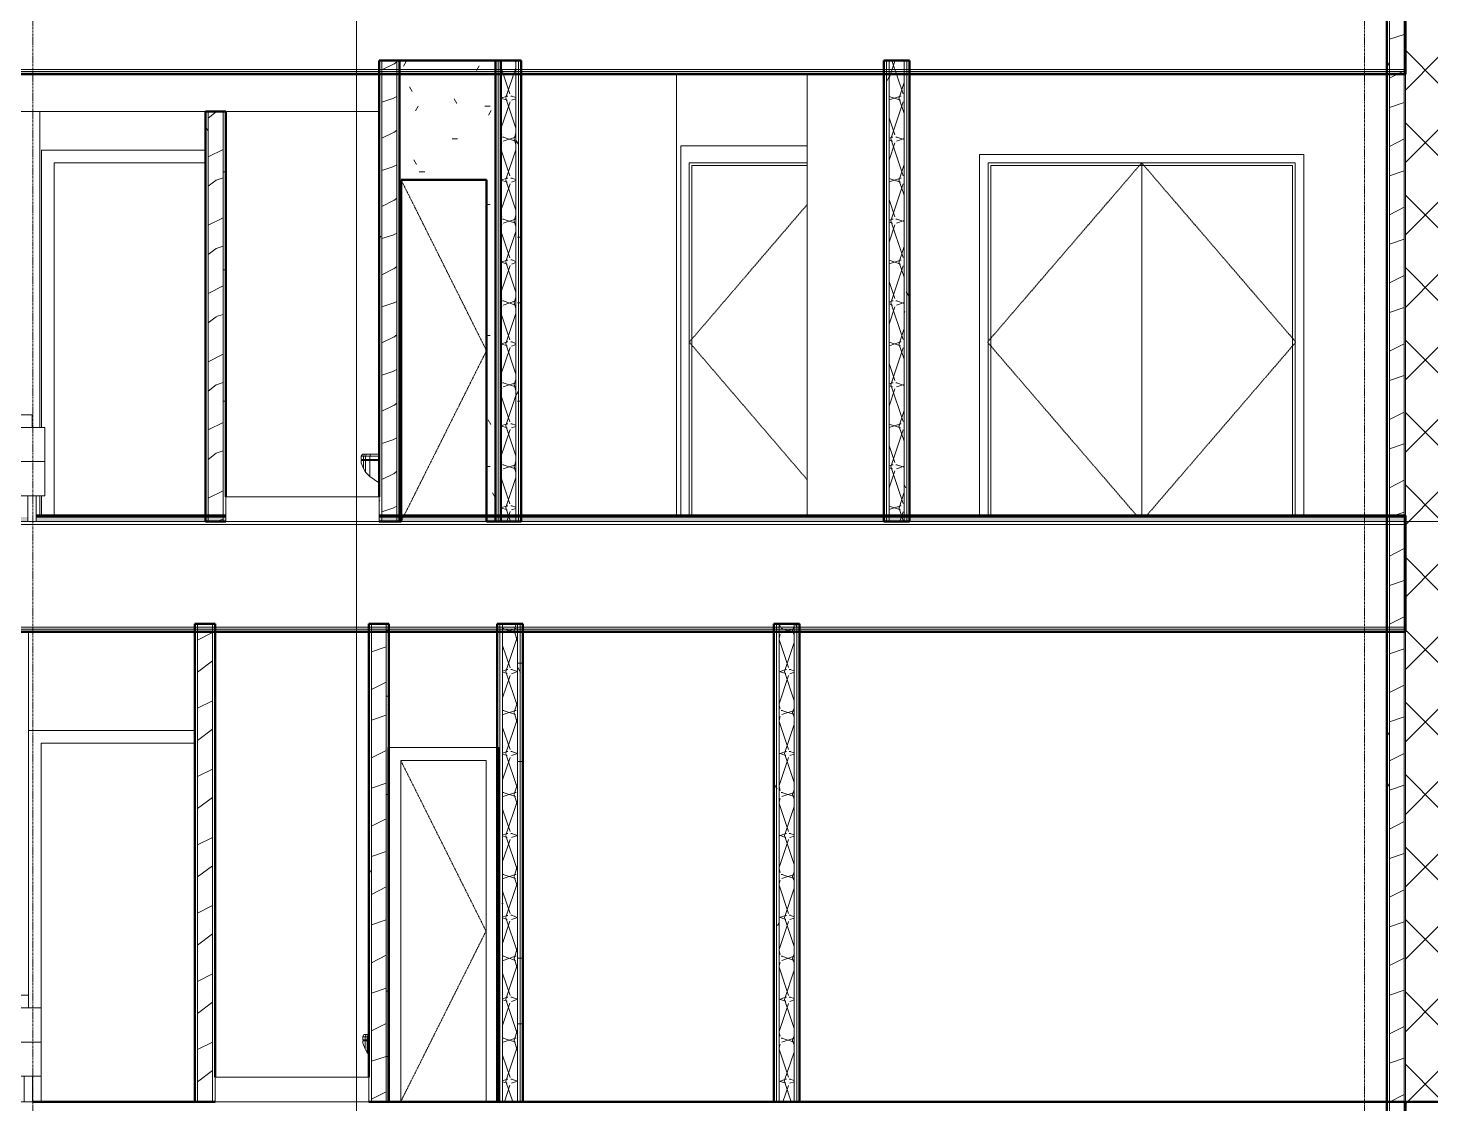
# Model space of a CAD drawing. Header units: inches. Extents: x 9609 to 15463, y -232 to 527.
# Drawn here: x 11534 to 11862.8, y -0.5 to 251.6 of the extents above; entities that cross this region are included whole.
import ezdxf

# ---------------------------------------------------------------- set-up
doc = ezdxf.new("R2010")
doc.units = ezdxf.units.IN
doc.header["$MEASUREMENT"] = 0
for name, pattern in [('Aligning Line 1_8_', [0.25, 0.125, -0.125]), ('Dash 1_16_', [0.12499999999999999, 0.06249999999999999, -0.06249999999999999]), ('Grid Line 1_2_', [0.8749999999999999, 0.4999999999999999, -0.125, 0.125, -0.125])]:
    doc.linetypes.add(name, pattern=pattern)
for name, color, linetype, lineweight in [('0-1', 7, 'Continuous', 5), ('0-3', 7, 'Continuous', 13), ('A-DOOR-2', 250, 'Dash 1_16_', 9), ('A-DOOR-3', 7, 'Continuous', 13), ('A-DOOR-4', 31, 'Continuous', 9), ('A-DOOR-FRAM-1', 250, 'Continuous', 9), ('A-DOOR-FRAM-2', 50, 'Continuous', 20), ('A-FLOR-1', 192, 'Continuous', 50), ('A-FLOR-LEVL-1', 51, 'Grid Line 1_2_', 9), ('A-FLOR-MCUT', 51, 'Continuous', 13), ('A-FLOR-PATT-1', 8, 'Continuous', 9), ('A-WALL-1', 7, 'Continuous', 13), ('A-WALL-2', 10, 'Continuous', 50), ('A-WALL-PATT-1', 250, 'Continuous', 9), ('A-WALL-PATT-2', 253, 'Continuous', 9), ('A-WALL-PATT-4', 252, 'Continuous', 9), ('G-ANNO-SYMB', 111, 'Aligning Line 1_8_', 9), ('G-ANNO-SYMB-2', 147, 'Aligning Line 1_8_', 9), ('G-ANNO-SYMB-3', 111, 'Continuous', 9), ('I-FURN-1', 250, 'Continuous', 9), ('I-WALL-1', 10, 'Continuous', 50), ('I-WALL-2', 7, 'Continuous', 13), ('P-SANR-FIXT-1', 250, 'Continuous', 9), ('S-GRID-1', 1, 'Grid Line 1_2_', 9)]:
    doc.layers.add(name, color=color, linetype=linetype, lineweight=lineweight)
pattern_1 = [(0, (10995.947, 72), (30.72, 7.68), [1.267, -21.773, 1.267, -21.773, -122.88]), (0, (10995.947, 72), (30.72, 7.68), [-46.08, 1.267, -44.813, 1.267, -21.773, -53.76]), (0, (10995.947, 72), (30.72, 7.68), [-115.2, 1.267, -14.093, 1.267, -37.133]), (120, (11007.467, 75.84), (-22.01107510106448, 22.76430040425796), [1.267, -21.773, 1.267, -21.773, -122.88]), (120, (11007.467, 75.84), (-22.01107510106448, 22.76430040425796), [-46.07999999999999, 1.267, -44.813, 1.267, -21.773, -53.75999999999999]), (120, (11007.467, 75.84), (-22.01107510106448, 22.76430040425796), [-115.2, 1.267, -14.093, 1.267, -37.133]), (240, (11011.307, 91.2), (-8.708924898935503, -30.44430040425795), [1.267, -21.773, 1.267, -21.773, -122.88]), (240, (11011.307, 91.2), (-8.708924898935503, -30.44430040425795), [-46.08, 1.267, -44.813, 1.267, -21.773, -53.76]), (240, (11011.307, 91.2), (-8.708924898935503, -30.44430040425795), [-115.2, 1.267, -14.093, 1.267, -37.133])]
pattern_2 = [(216.87, (11002.345, 87.994), (47.98094285780206, 31.98708571402424), [7.997000000000001, -71.971]), (206.565, (11011.941, 83.196), (-15.99371410196689, -15.9941327437453), [17.881, -17.881]), (198.435, (11011.941, 75.199), (-31.9867404745119, -15.99388029266887), [10.115, -40.46099999999999])]
pattern_3 = [(161.57, (10996.427, 72.48), (-3.839953775732406, -1.544153678278981e-05), [0, -27.322, 3.034, 0]), (18.43, (10995.467, 72.48), (-3.839953775732406, 1.544153678301186e-05), [0, -27.322, 3.034, 0]), (108.43, (10996.427, 72.48), (1.919622001632167, -9.600524588315459), [9.105999999999998, -21.25]), (71.57, (10995.467, 72.48), (1.919622001632168, 9.600524588315459), [9.106, -21.25])]
pattern_4 = [(45, (10995.947, 72), (-8.485281374238571, 8.485281374238571), []), (135, (10995.947, 72), (-8.485281374238571, -8.48528137423857), [])]

# ---------------------------------------------------------------- blocks, each defined once
blk = doc.blocks.new('CTR - 2nd Phase_rvt-1-BUILDING SECTION - EAST_WEST - LOOKING NORTH')
at = {"layer": 'A-FLOR-LEVL-1'}
for p, q in [((9609.49031869057, 135.9999999999086), (12558.4813005195, 135.9999999998886)), ((9609.49031869057, -1.467245334513558e-26), (12558.4813005195, -1.467245334513572e-26))]:
    blk.add_line(p, q, dxfattribs=at)
blk = doc.blocks.new('Interior_barn_door_18732 - Interior_barn_door_18732-1655839-BUILDING SECTION - EAST_WEST - LOOKING NORTH')
at = {"layer": 'A-DOOR-FRAM-1'}
for p, q in [((11573.11439611054, 86.99999999999999), (11534.11439611025, 86.99999999999999)), ((11534.11439611025, 86.99999999999999), (11534.11439611025, 25.00000000000054)), ((11537.11439611025, 22.00000000000049), (11537.11439611025, 83.99999999999999)), ((11537.11439611025, 83.99999999999999), (11573.11439611025, 83.99999999999999)), ((11537.11439611025, -1.522199351787114e-26), (11537.11439611025, 6.000000000000468))]:
    blk.add_line(p, q, dxfattribs=at)
blk = doc.blocks.new('Toilet-Domestic-3D - Toilet-Domestic-3D-1352612-BUILDING SECTION - EAST_WEST - LOOKING NORTH')
at = {"layer": 'P-SANR-FIXT-1'}
for p, q in [((11612.51317456145, 15.24480886875995), (11612.76317456145, 15.74999999977167)), ((11612.51317456145, 15.24999999977162), (11613.01317456145, 15.24999999977164)), ((11612.51317456145, 14.49999999977162), (11612.51317456145, 15.24999999977162)), ((11613.01317456145, 15.24480886875997), (11612.51317456145, 15.24480886875995)), ((11613.01317456145, 14.49999999977164), (11612.51317456145, 14.49999999977162)), ((11612.51317456145, 14.24999999977148), (11613.01317456145, 14.2499999997715)), ((11612.51317456145, 14.24999999977149), (11612.51317456145, 13.74999999977148)), ((11612.51317456145, 13.74999999977163), (11613.01317456145, 12.37626129004426)), ((11612.76317456145, 15.74999999977167), (11613.24061699534, 15.74999999977169)), ((11613.01317456145, 15.24480886875997), (11613.24061699534, 15.74999999977169)), ((11613.51317456145, 15.24480886875998), (11613.01317456145, 15.24480886875997)), ((11613.01317456145, 14.49999999977164), (11613.01317456145, 15.24480886875991)), ((11613.51317456145, 14.49999999977165), (11613.01317456145, 14.49999999977164)), ((11613.01317456145, 14.2499999997715), (11613.51317456145, 14.24999999977151)), ((11613.01317456145, 14.24999999977151), (11613.01317456145, 12.42323983152278)), ((11613.01551166399, 15.24999999977164), (11613.51317456145, 15.24999999977165)), ((11613.24061699534, 15.74999999977169), (11613.7132243502, 15.7499999997717)), ((11613.8643961088, 15.24480886875998), (11613.51317456145, 15.24480886875998)), ((11613.51317456145, 14.49999999977165), (11613.51317456145, 15.24480886875992)), ((11613.8643961088, 14.49999999977165), (11613.51317456145, 14.49999999977165)), ((11613.51317456145, 14.24999999977151), (11613.8643961088, 14.24999999977151)), ((11613.51317456145, 14.24999999977152), (11613.51317456145, 11.51023588625974)), ((11613.51523018872, 15.24999999977171), (11613.7132243502, 15.7499999997717)), ((11613.51523018872, 15.24999999977165), (11613.8643961088, 15.24999999977165)), ((11613.7132243502, 15.7499999997717), (11613.8643961088, 15.7499999997717)), ((11613.01317456145, 12.37626129004426), (11613.51317456145, 11.51023588625978)), ((11613.51317456145, 11.51023588625978), (11613.8643961088, 11.15901433891563))]:
    blk.add_line(p, q, dxfattribs=at)
blk = doc.blocks.new('Shower Base-3D - 36_ x 36_-1586087-BUILDING SECTION - EAST_WEST - LOOKING NORTH')
at = {"layer": 'P-SANR-FIXT-1'}
for p, q in [((11577.8643961109, 5.749999999999871), (11613.8643961109, 5.750000000000127)), ((11577.8643961109, -1.278976924368362e-13), (11577.8643961109, 5.749999999999871)), ((11613.8643961109, 5.750000000000127), (11613.8643961109, 1.278976924368052e-13)), ((11613.8643961109, 1.278976924368052e-13), (11577.8643961109, -1.278976924368362e-13))]:
    blk.add_line(p, q, dxfattribs=at)
blk = doc.blocks.new('Single-Flush - CLOSET-1720159-BUILDING SECTION - EAST_WEST - LOOKING NORTH')
at = {"layer": 'A-DOOR-2'}
for p in [(11621.36439611059, 79.99999999999999), (11621.36439611059, -1.773666454077599e-15)]:
    blk.add_line(p, (11641.36439611059, 39.99999999999999), dxfattribs=at)
at = {"layer": 'A-DOOR-FRAM-2'}
for p, q in [((11644.36439611059, 82.99999999999997), (11618.36439611059, 82.99999999999997)), ((11618.36439611059, 82.99999999999997), (11618.36439611059, -1.467072747715677e-26)), ((11644.36439611059, -1.467417117061203e-26), (11644.36439611059, 82.99999999999997)), ((11621.36439611059, -1.467112482640161e-26), (11621.36439611059, 79.99999999999997)), ((11621.36439611059, 79.99999999999997), (11641.36439611059, 79.99999999999997)), ((11641.36439611059, 79.99999999999997), (11641.36439611059, -1.46737738213672e-26)), ((11618.36439611059, -1.467072747715677e-26), (11621.36439611059, -1.467112482640161e-26)), ((11641.36439611059, -1.46737738213672e-26), (11644.36439611059, -1.467417117061203e-26))]:
    blk.add_line(p, q, dxfattribs=at)
blk = doc.blocks.new('Bed-Standard - Queen 60_ x 79_-1242961-BUILDING SECTION - EAST_WEST - LOOKING NORTH')
at = {"layer": 'I-FURN-1'}
for p, q in [((11534.1143961075, 25.00000000000049), (11480.1143961075, 24.9999999999999)), ((11480.1143961075, 23.99999999999961), (11480.1143961075, 24.99999999999961)), ((11480.1143961075, 21.99999999999962), (11480.1143961075, 23.99999999999962)), ((11534.1143961075, 25.00000000000038), (11534.1143961075, 24.00000000000038)), ((11534.1143961075, 24.00000000000038), (11534.1143961075, 22.00000000000038)), ((11477.1143961075, 21.99999999999969), (11477.1143961075, 13.9999999999998)), ((11477.1143961075, 21.99999999999957), (11478.1143961075, 21.99999999999959)), ((11478.1143961075, 21.99999999999959), (11536.1143961075, 22.00000000000042)), ((11536.1143961075, 22.00000000000042), (11537.1143961075, 22.00000000000043)), ((11537.1143961075, 14.00000000000065), (11537.1143961075, 22.00000000000054)), ((11477.1143961075, 13.9999999999998), (11477.1143961075, 5.999999999999746)), ((11477.1143961075, 13.99999999999958), (11478.1143961075, 13.99999999999959)), ((11478.1143961075, 13.99999999999959), (11477.1143961075, 13.99999999999958)), ((11478.1143961075, 13.99999999999959), (11536.1143961075, 14.00000000000041)), ((11536.1143961075, 14.00000000000041), (11478.1143961075, 13.99999999999959)), ((11536.1143961075, 14.00000000000041), (11537.1143961075, 14.00000000000043)), ((11537.1143961075, 14.00000000000043), (11536.1143961075, 14.00000000000041)), ((11537.1143961075, 6.000000000000428), (11537.1143961075, 14.00000000000065)), ((11478.1143961075, 5.99999999999959), (11477.1143961075, 5.999999999999575)), ((11536.1143961075, 6.000000000000413), (11478.1143961075, 5.99999999999959)), ((11479.1143961075, 5.999999999999774), (11479.1143961075, -2.249935345042282e-13)), ((11481.1143961075, -2.604156849137032e-14), (11481.1143961075, 5.999999999999803)), ((11533.1143961075, 6.000000000000541), (11533.1143961075, 5.423926201168842e-13)), ((11535.1143961075, 4.002840729648698e-13), (11535.1143961075, 6.000000000000399)), ((11537.1143961075, 6.000000000000428), (11536.1143961075, 6.000000000000413)), ((11535.1143961075, 4.002206025398282e-13), (11533.1143961075, 3.71798893109417e-13)), ((11481.1143961075, -3.671655520812594e-13), (11479.1143961075, -3.955872615116945e-13))]:
    blk.add_line(p, q, dxfattribs=at)
blk = doc.blocks.new('Toilet-Domestic-3D - Toilet-Domestic-3D-V15-BUILDING SECTION - EAST_WEST - LOOKING NORTH')
at = {"layer": 'P-SANR-FIXT-1'}
for p, q in [((11612.13817456812, 283.2448088687597), (11612.38817456812, 283.7499999997714)), ((11612.13817456812, 283.2499999997713), (11612.63817456812, 283.2499999997714)), ((11612.13817456812, 282.4999999997713), (11612.13817456812, 283.2499999997713)), ((11612.63817456812, 283.2448088687597), (11612.13817456812, 283.2448088687597)), ((11612.38817456812, 283.7499999997714), (11612.86561700201, 283.7499999997714)), ((11612.63817456812, 283.2448088687597), (11612.86561700201, 283.7499999997714)), ((11613.13817456812, 283.2448088687597), (11612.63817456812, 283.2448088687597)), ((11612.63817456812, 282.4999999997714), (11612.63817456812, 283.2448088687597)), ((11612.64051167065, 283.2499999997714), (11613.13817456812, 283.2499999997714)), ((11612.86561700201, 283.7499999997714), (11613.33822435687, 283.7499999997714)), ((11614.13817456812, 283.2448088687597), (11613.13817456812, 283.2448088687597)), ((11613.13817456812, 282.4999999997714), (11613.13817456812, 283.2448088687597)), ((11613.14023019538, 283.2499999997714), (11613.33822435687, 283.7499999997714)), ((11613.14023019538, 283.2499999997714), (11614.13817456812, 283.2499999997714)), ((11613.33822435687, 283.7499999997714), (11614.29909605971, 283.7499999997714)), ((11616.13817456812, 283.2448088687597), (11614.13817456812, 283.2448088687597)), ((11614.13817456812, 282.4999999997714), (11614.13817456812, 283.2448088687597)), ((11614.1398281295, 283.2499999997714), (11614.29909605971, 283.7499999997714)), ((11614.1398281295, 283.2499999997714), (11616.13817456812, 283.2499999997714)), ((11614.29909605971, 283.7499999997714), (11616.26315333579, 283.7499999997714)), ((11616.13817456812, 283.2499999997714), (11616.35350594294, 283.2499999997714)), ((11616.13817456812, 282.4999999997714), (11616.13817456812, 283.2499999997714)), ((11616.35350594294, 283.2448088687597), (11616.13817456812, 283.2448088687597)), ((11616.13945879723, 283.2499999997714), (11616.26315333579, 283.7499999997714)), ((11616.26315333579, 283.7499999997714), (11616.35350594294, 283.7499999997714)), ((11612.63817456812, 282.4999999997714), (11612.13817456812, 282.4999999997713)), ((11612.13817456812, 282.2499999997712), (11612.63817456812, 282.2499999997712)), ((11612.13817456812, 282.2499999997712), (11612.13817456812, 281.7499999997712)), ((11612.13817456812, 281.7499999997717), (11612.63817456812, 280.3762612900445)), ((11613.13817456812, 282.4999999997714), (11612.63817456812, 282.4999999997714)), ((11612.63817456812, 282.2499999997712), (11613.13817456812, 282.2499999997712)), ((11612.63817456812, 282.2499999997713), (11612.63817456812, 280.4232398315225)), ((11612.63817456812, 280.3762612900445), (11613.13817456812, 279.51023588626)), ((11614.13817456812, 282.4999999997714), (11613.13817456812, 282.4999999997714)), ((11613.13817456812, 282.2499999997712), (11614.13817456812, 282.2499999997712)), ((11613.13817456812, 282.2499999997713), (11613.13817456812, 279.5102358862595)), ((11613.13817456812, 279.51023588626), (11614.13817456812, 278.5102358862599)), ((11616.13817456812, 282.4999999997714), (11614.13817456812, 282.4999999997714)), ((11614.13817456812, 282.2499999997712), (11616.13817456812, 282.2499999997713)), ((11614.13817456812, 282.2499999997713), (11614.13817456812, 278.567051306348)), ((11616.35350594294, 282.4999999997714), (11616.13817456812, 282.4999999997714)), ((11616.13817456812, 282.2499999997713), (11616.35350594293, 282.2499999997713)), ((11616.13817456812, 282.2499999997713), (11616.13817456812, 277.1749923633255)), ((11614.13817456812, 278.5102358862599), (11616.13817456812, 277.122804910118)), ((11616.13817456812, 277.122804910118), (11616.35350594294, 277.0223942410003))]:
    blk.add_line(p, q, dxfattribs=at)
blk = doc.blocks.new('Shower Base-3D - 36_ x 36_-1585791-BUILDING SECTION - EAST_WEST - LOOKING NORTH')
at = {"layer": 'P-SANR-FIXT-1'}
for p, q in [((10484.91439611012, 5.750000000000127), (10520.91439611012, 5.749999999999871)), ((10484.91439611012, 1.278976924368052e-13), (10484.91439611012, 5.750000000000127)), ((10520.91439611012, 5.749999999999871), (10520.91439611012, -1.278976924368362e-13)), ((10520.91439611012, -1.278976924368362e-13), (10484.91439611012, 1.278976924368052e-13))]:
    blk.add_line(p, q, dxfattribs=at)
blk = doc.blocks.new('Interior_barn_door_18732 - Interior_barn_door_18732-V25-BUILDING SECTION - EAST_WEST - LOOKING NORTH')
at = {"layer": 'A-DOOR-FRAM-1'}
for p, q in [((11575.60350594216, 223), (11537.1916910104, 223)), ((11537.1916910104, 223), (11537.1916910104, 158.0000000000005)), ((11540.1916910104, 137.3749999999874), (11540.1916910104, 220)), ((11540.1916910104, 220), (11575.60350594216, 220)), ((11537.1916910104, 142.0000000000005), (11537.1916910104, 137.3749999999874))]:
    blk.add_line(p, q, dxfattribs=at)
blk = doc.blocks.new('Single-Flush - CLOSET-V17-BUILDING SECTION - EAST_WEST - LOOKING NORTH')
at = {"layer": 'A-DOOR-2'}
for p in [(11621.47850594292, 348.0000000000001), (11621.47850594292, 268.0000000000001)]:
    blk.add_line(p, (11641.47850594292, 307.9999999999999), dxfattribs=at)
blk = doc.blocks.new('CTR - 1st Phase - Unit Layouts_rvt-1-BUILDING SECTION - EAST_WEST - LOOKING NORTH')
at = {"layer": 'A-WALL-PATT-1'}
h = blk.add_hatch(dxfattribs=at)
h.set_pattern_fill('FP_1', color=256, style=0, pattern_type=2)
h.set_pattern_definition(pattern_1)
h.paths.add_polyline_path([(11616.79411713102, 136.0000000000003), (11616.97850594296, 136.0000000000003), (11616.97850594296, 244.0000000000003), (11616.35350594296, 244.0000000000003), (11616.35350594296, 136.0000000000003)], flags=0)
h = blk.add_hatch(dxfattribs=at)
h.set_pattern_fill('FP_1', color=256, style=0, pattern_type=2)
h.set_pattern_definition(pattern_1)
h.paths.add_polyline_path([(11621.10350594297, 136.0000000000003), (11621.10350594297, 244.0000000000003), (11620.47850594296, 244.0000000000003), (11620.47850594296, 136.0000000000003)], flags=0)
h = blk.add_hatch(dxfattribs=at)
h.set_pattern_fill('FP_1', color=256, style=0, pattern_type=2)
h.set_pattern_definition(pattern_1)
h.paths.add_polyline_path([(11643.70372650602, 135.9999999999992), (11644.8643961179, 135.9999999999992), (11644.8643961179, 243.9999999999992), (11621.10350594297, 243.9999999999996), (11621.10350594297, 135.9999999999996), (11621.47850594295, 135.9999999999996), (11621.47850594295, 216.0000000000001), (11641.47850594295, 216), (11641.47850594295, 135.9999999999994)], flags=0)
h = blk.add_hatch(dxfattribs=at)
h.set_pattern_fill('FP_1', color=256, style=0, pattern_type=2)
h.set_pattern_definition(pattern_1)
h.paths.add_polyline_path([(11576.22850594216, 136.0000000000001), (11576.22850594216, 232.0000000000003), (11575.60350594216, 232.0000000000003), (11575.60350594216, 136.0000000000001)], flags=0)
h = blk.add_hatch(dxfattribs=at)
h.set_pattern_fill('FP_1', color=256, style=0, pattern_type=2)
h.set_pattern_definition(pattern_1)
h.paths.add_polyline_path([(11579.72850594216, 136.0000000000001), (11580.35350594216, 136.0000000000001), (11580.35350594216, 232.0000000000003), (11579.72850594216, 232.0000000000003), (11579.72850594216, 141.7500000000001)], flags=0)
h = blk.add_hatch(dxfattribs=at)
h.set_pattern_fill('FP_1', color=256, style=0, pattern_type=2)
h.set_pattern_definition(pattern_1)
h.paths.add_polyline_path([(11573.73874213102, -1.467245334513567e-26), (11573.73939611054, -1.467245334513567e-26), (11573.73939611054, 112.0000000000001), (11573.11439611054, 112.0000000000001), (11573.11439611054, -1.467245334513567e-26)], flags=0)
h = blk.add_hatch(dxfattribs=at)
h.set_pattern_fill('FP_1', color=256, style=0, pattern_type=2)
h.set_pattern_definition(pattern_1)
h.paths.add_polyline_path([(11577.86439611054, -1.467245334513567e-26), (11577.86439611054, 112.0000000000001), (11577.23939611054, 112.0000000000001), (11577.23939611054, -1.467245334513567e-26)], flags=0)
h = blk.add_hatch(dxfattribs=at)
h.set_pattern_fill('FP_1', color=256, style=0, pattern_type=2)
h.set_pattern_definition(pattern_1)
h.paths.add_polyline_path([(11613.8643961109, -1.467245334513567e-26), (11614.4893961088, -1.467245334513567e-26), (11614.48939610879, 112.0000000000001), (11613.8643961088, 112.0000000000001), (11613.8643961088, 1.294915593261009)], flags=0)
h = blk.add_hatch(dxfattribs=at)
h.set_pattern_fill('FP_1', color=256, style=0, pattern_type=2)
h.set_pattern_definition(pattern_1)
h.paths.add_polyline_path([(11618.6143961088, -1.467245334513567e-26), (11618.61439610879, 112.0000000000001), (11617.9893961088, 112.0000000000001), (11617.9893961088, -1.467245334513567e-26)], flags=0)
at = {"layer": 'A-WALL-PATT-2'}
h = blk.add_hatch(dxfattribs=at)
h.set_pattern_fill('FP_3', color=256, style=0, pattern_type=2)
h.set_pattern_definition(pattern_2)
h.paths.add_polyline_path([(11620.47850594296, 136.0000000000003), (11620.47850594296, 244.0000000000003), (11616.97850594296, 244.0000000000003), (11616.97850594296, 136.0000000000003)], flags=0)
h = blk.add_hatch(dxfattribs=at)
h.set_pattern_fill('FP_3', color=256, style=0, pattern_type=2)
h.set_pattern_definition(pattern_2)
h.paths.add_polyline_path([(11579.12066400602, 136.0000000000001), (11579.72850594216, 136.0000000000001), (11579.72850594216, 232.0000000000003), (11576.22850594216, 232.0000000000003), (11576.22850594216, 136.0000000000001)], flags=0)
h = blk.add_hatch(dxfattribs=at)
h.set_pattern_fill('FP_3', color=256, style=0, pattern_type=2)
h.set_pattern_definition(pattern_2)
h.paths.add_polyline_path([(11577.23939611054, -1.467245334513567e-26), (11577.23939611054, 112.0000000000001), (11573.73939611054, 112.0000000000001), (11573.73939611054, -1.467245334513567e-26)], flags=0)
h = blk.add_hatch(dxfattribs=at)
h.set_pattern_fill('FP_3', color=256, style=0, pattern_type=2)
h.set_pattern_definition(pattern_2)
h.paths.add_polyline_path([(11616.79411713102, -1.467245334513567e-26), (11617.9893961088, -1.467245334513567e-26), (11617.9893961088, 112.0000000000001), (11614.48939610879, 112.0000000000001), (11614.4893961088, -1.467245334513567e-26)], flags=0)
at = {"layer": 'A-WALL-1'}
for p, q in [((11616.97850594297, 244), (11616.97850594297, 136)), ((11620.47850594297, 244), (11620.47850594297, 136)), ((11536.76898590441, 232.0000000000001), (11453.97205760871, 232.0000000000001)), ((11575.60350594216, 232.0000000000001), (11536.76898590441, 232.0000000000001)), ((11536.76898590441, 158.0000000000004), (11536.76898590441, 232.0000000000001)), ((11576.22850594216, 136), (11576.22850594216, 232.0000000000001)), ((11579.72850594216, 136), (11579.72850594216, 232.0000000000001)), ((11616.35350594297, 232.0000000000001), (11580.35350594216, 232.0000000000001)), ((11536.76898590441, 137.3749999999872), (11536.76898590441, 142.0000000000003)), ((11573.73939611054, 1.065814103638683e-14), (11573.73939611054, 112)), ((11577.23939611054, 1.065814103638683e-14), (11577.23939611054, 112)), ((11614.4893961088, 1.065814103638683e-14), (11614.4893961088, 112)), ((11617.9893961088, 1.065814103638683e-14), (11617.9893961088, 112.0000000000001)), ((11534.11439611025, 110.1249999999872), (11534.11439611025, 87.0000000000001))]:
    blk.add_line(p, q, dxfattribs=at)
at = {"layer": 'A-WALL-2'}
for p, q in [((11621.10350594297, 244), (11616.35350594297, 244)), ((11616.35350594297, 244), (11616.35350594297, 141.7499999999998)), ((11621.10350594297, 136), (11621.10350594297, 244)), ((11644.86439611791, 243.9999999999992), (11621.10350594297, 243.9999999999994)), ((11621.10350594297, 243.9999999999994), (11621.10350594297, 135.9999999999994)), ((11644.86439611791, 135.9999999999993), (11644.86439611791, 243.9999999999992)), ((11575.60350594216, 232.0000000000001), (11575.60350594216, 136)), ((11580.35350594216, 232.0000000000001), (11575.60350594216, 232.0000000000001)), ((11580.35350594216, 141.75), (11580.35350594216, 232.0000000000001)), ((11621.47850594295, 135.9999999999994), (11621.47850594295, 216.0000000000001)), ((11621.47850594295, 216.0000000000001), (11641.47850594295, 215.9999999999999)), ((11641.47850594295, 215.9999999999999), (11641.47850594295, 135.9999999999993)), ((11575.60350594216, 136), (11580.35350594216, 136)), ((11616.35350594297, 136), (11621.10350594297, 136)), ((11621.10350594297, 135.9999999999994), (11621.47850594295, 135.9999999999994)), ((11641.47850594295, 135.9999999999993), (11644.86439611791, 135.9999999999993)), ((11573.11439611054, 112), (11573.11439611054, -1.467245334513567e-26)), ((11577.86439611054, 112), (11573.11439611054, 112)), ((11577.86439611054, 5.749999999999917), (11577.86439611054, 112)), ((11613.8643961088, 112), (11613.8643961088, 5.750000000000226)), ((11618.6143961088, 112.0000000000001), (11613.8643961088, 112)), ((11618.6143961088, -1.467245334513567e-26), (11618.6143961088, 112.0000000000001)), ((11573.11439611054, -1.467245334513567e-26), (11577.86439611054, -1.467245334513567e-26)), ((11613.8643961088, -1.467245334513567e-26), (11618.6143961088, -1.467245334513567e-26))]:
    blk.add_line(p, q, dxfattribs=at)
at = {"layer": '0-3'}
for name, p in [('Interior_barn_door_18732 - Interior_barn_door_18732-V25-BUILDING SECTION - EAST_WEST - LOOKING NORTH', (0, 0)), ('Single-Flush - CLOSET-V17-BUILDING SECTION - EAST_WEST - LOOKING NORTH', (0, -131.9999999999173)), ('Bed-Standard - Queen 60_ x 79_-1242961-BUILDING SECTION - EAST_WEST - LOOKING NORTH', (0.8576614986391312, 136)), ('Toilet-Domestic-3D - Toilet-Domestic-3D-V15-BUILDING SECTION - EAST_WEST - LOOKING NORTH', (0, -132)), ('Shower Base-3D - 36_ x 36_-1585791-BUILDING SECTION - EAST_WEST - LOOKING NORTH', (1095.439109832494, 135.9999999999819)), ('Interior_barn_door_18732 - Interior_barn_door_18732-1655839-BUILDING SECTION - EAST_WEST - LOOKING NORTH', (0, 0)), ('Single-Flush - CLOSET-1720159-BUILDING SECTION - EAST_WEST - LOOKING NORTH', (0, 0)), ('Bed-Standard - Queen 60_ x 79_-1242961-BUILDING SECTION - EAST_WEST - LOOKING NORTH', (0, 0)), ('Toilet-Domestic-3D - Toilet-Domestic-3D-1352612-BUILDING SECTION - EAST_WEST - LOOKING NORTH', (0, 0)), ('Shower Base-3D - 36_ x 36_-1586087-BUILDING SECTION - EAST_WEST - LOOKING NORTH', (0, 0))]:
    blk.add_blockref(name, p, dxfattribs=at)
blk = doc.blocks.new('CTR  - Topography_rvt-1-BUILDING SECTION - EAST_WEST - LOOKING NORTH')
at = {"layer": 'A-FLOR-LEVL-1'}
blk.add_line((9609.49031869057, -1.467245334513558e-26), (12558.4813005195, -1.467245334513572e-26), dxfattribs=at)
at = {"layer": 'G-ANNO-SYMB-2'}
blk.add_line((9742.87926010935, 3.462741797940042e-11), (12461.75585150602, 4.428680803662585e-11), dxfattribs=at)
blk = doc.blocks.new('Flush-Double-Door-Adj_swing-w_handle_2100 - 3_-0_ x 7_-0_-1994204-BUILDING SECTION - EAST_WEST - LOOKING NORTH')
at = {"layer": 'A-DOOR-2'}
for p, q in [((11795.0018961105, 220), (11758.86884336712, 178)), ((11795.0018961105, 220), (11831.13494885387, 178)), ((11793.81896878855, 137.3749999999872), (11758.86884336712, 178)), ((11796.18482343244, 137.3749999999872), (11831.13494885387, 178))]:
    blk.add_line(p, q, dxfattribs=at)
at = {"layer": 'A-DOOR-3'}
blk.add_line((11795.0018961105, 220), (11795.0018961105, 137.3749999999872), dxfattribs=at)
at = {"layer": 'A-DOOR-4'}
for p, q in [((11759.0018961105, 220.0000000000018), (11759.0018961105, 137.3749999999872)), ((11759.0018961105, 220.0000000000018), (11831.0018961105, 220.0000000000018)), ((11759.6268961105, 137.3749999999872), (11759.6268961105, 219.3750000000013)), ((11759.6268961105, 219.3750000000013), (11830.37689611049, 219.3750000000013)), ((11830.37689611049, 219.3750000000013), (11830.37689611049, 137.3749999999874)), ((11831.0018961105, 137.3749999999874), (11831.0018961105, 220.0000000000018))]:
    blk.add_line(p, q, dxfattribs=at)
blk = doc.blocks.new('HOLLOW METAL - UNIT DOOR-V34-BUILDING SECTION - EAST_WEST - LOOKING NORTH')
at = {"layer": 'A-DOOR-2'}
for p, q in [((11716.6393961105, 210.258333333508), (11688.98939611035, 177.9999999999999)), ((11688.98939611035, 177.9999999999999), (11716.6393961105, 145.7416666664919))]:
    blk.add_line(p, q, dxfattribs=at)
at = {"layer": 'A-DOOR-FRAM-1'}
for p, q in [((11688.98939611035, 137.3749999999873), (11688.98939611035, 220.0000000000001)), ((11688.98939611035, 220.0000000000001), (11716.6393961105, 220.0000000000001)), ((11689.61439611035, 137.3749999999873), (11689.61439611035, 219.3750000000001)), ((11689.61439611035, 219.3750000000001), (11716.6393961105, 219.3750000000001))]:
    blk.add_line(p, q, dxfattribs=at)
blk = doc.blocks.new('CTR - 1st Phase - Common Walls_rvt-1-BUILDING SECTION - EAST_WEST - LOOKING NORTH')
at = {"layer": 'A-WALL-PATT-1'}
h = blk.add_hatch(dxfattribs=at)
h.set_pattern_fill('FP_1', color=256, style=0, pattern_type=2)
h.set_pattern_definition(pattern_1)
h.paths.add_polyline_path([(11852.4143961105, -1.705302565824387e-13), (11853.0393961105, -1.705302565824387e-13), (11853.0393961105, 397.9999999998983), (11852.4143961105, 397.9999999998983), (11852.4143961105, 1.294915593261862)], flags=0)
h = blk.add_hatch(dxfattribs=at)
h.set_pattern_fill('FP_1', color=256, style=0, pattern_type=2)
h.set_pattern_definition(pattern_1)
h.paths.add_polyline_path([(11644.23939611049, 136.0000000000001), (11644.86439611049, 136.0000000000001), (11644.86439611049, 244.0000000000001), (11644.23939611049, 244.0000000000001), (11644.23939611049, 190.5334155932613)], flags=0)
h = blk.add_hatch(dxfattribs=at)
h.set_pattern_fill('FP_1', color=256, style=0, pattern_type=2)
h.set_pattern_definition(pattern_1)
h.paths.add_polyline_path([(11648.36439611049, 136.0000000000003), (11648.98939611049, 136.0000000000003), (11648.98939611049, 244.0000000000003), (11648.36439611049, 244.0000000000003), (11648.36439611049, 190.5334155932615)], flags=0)
h = blk.add_hatch(dxfattribs=at)
h.set_pattern_fill('FP_1', color=256, style=0, pattern_type=2)
h.set_pattern_definition(pattern_1)
h.paths.add_polyline_path([(11648.98939611049, 136.0000000000003), (11649.61439611049, 136.0000000000003), (11649.61439611049, 244.0000000000003), (11648.98939611049, 244.0000000000003), (11648.98939611049, 190.5334155932615)], flags=0)
h = blk.add_hatch(dxfattribs=at)
h.set_pattern_fill('FP_1', color=256, style=0, pattern_type=2)
h.set_pattern_definition(pattern_1)
h.paths.add_polyline_path([(11735.2143961105, 136.0000000000001), (11735.8393961105, 136.0000000000001), (11735.83939611049, 244.0000000000001), (11735.2143961105, 244.0000000000001), (11735.2143961105, 190.5334155932617)], flags=0)
h = blk.add_hatch(dxfattribs=at)
h.set_pattern_fill('FP_1', color=256, style=0, pattern_type=2)
h.set_pattern_definition(pattern_1)
h.paths.add_polyline_path([(11739.3393961105, 136.0000000000001), (11739.9643961105, 136.0000000000001), (11739.96439611049, 244.0000000000001), (11739.3393961105, 244.0000000000001), (11739.3393961105, 190.5334155932617)], flags=0)
h = blk.add_hatch(dxfattribs=at)
h.set_pattern_fill('FP_1', color=256, style=0, pattern_type=2)
h.set_pattern_definition(pattern_1)
h.paths.add_polyline_path([(11739.9643961105, 136.0000000000001), (11740.58939611049, 136.0000000000001), (11740.58939611049, 244.0000000000001), (11739.96439611049, 244.0000000000001), (11739.9643961105, 190.5334155932617)], flags=0)
h = blk.add_hatch(dxfattribs=at)
h.set_pattern_fill('FP_1', color=256, style=0, pattern_type=2)
h.set_pattern_definition(pattern_1)
h.paths.add_polyline_path([(11644.6143961105, -1.467245334513568e-26), (11644.6143961105, 112.0000000000001), (11643.9893961105, 112.0000000000001), (11643.9893961105, -1.467245334513568e-26)], flags=0)
h = blk.add_hatch(dxfattribs=at)
h.set_pattern_fill('FP_1', color=256, style=0, pattern_type=2)
h.set_pattern_definition(pattern_1)
h.paths.add_polyline_path([(11645.2393961105, -1.705302565824387e-13), (11645.2393961105, 112.0000000000001), (11644.6143961105, 112.0000000000001), (11644.6143961105, -1.467245334513568e-26)], flags=0)
h = blk.add_hatch(dxfattribs=at)
h.set_pattern_fill('FP_1', color=256, style=0, pattern_type=2)
h.set_pattern_definition(pattern_1)
h.paths.add_polyline_path([(11649.08564838102, -1.467245334513568e-26), (11649.3643961105, -1.467245334513568e-26), (11649.3643961105, 112.0000000000003), (11648.7393961105, 112.0000000000003), (11648.7393961105, -1.467245334513568e-26)], flags=0)
h = blk.add_hatch(dxfattribs=at)
h.set_pattern_fill('FP_1', color=256, style=0, pattern_type=2)
h.set_pattern_definition(pattern_1)
h.paths.add_polyline_path([(11649.9893961105, -1.467245334513568e-26), (11649.9893961105, 112.0000000000003), (11649.3643961105, 112.0000000000003), (11649.3643961105, -1.467245334513568e-26)], flags=0)
h = blk.add_hatch(dxfattribs=at)
h.set_pattern_fill('FP_1', color=256, style=0, pattern_type=2)
h.set_pattern_definition(pattern_1)
h.paths.add_polyline_path([(11709.41439611049, -1.467245334513568e-26), (11709.41439611049, 112.0000000000001), (11708.78939611049, 112.0000000000001), (11708.78939611049, -1.467245334513568e-26)], flags=0)
h = blk.add_hatch(dxfattribs=at)
h.set_pattern_fill('FP_1', color=256, style=0, pattern_type=2)
h.set_pattern_definition(pattern_1)
h.paths.add_polyline_path([(11709.41439611049, -1.467245334513568e-26), (11710.03939611049, -1.467245334513568e-26), (11710.03939611049, 112.0000000000001), (11709.41439611049, 112.0000000000001), (11709.41439611049, 1.294915593261351)], flags=0)
h = blk.add_hatch(dxfattribs=at)
h.set_pattern_fill('FP_1', color=256, style=0, pattern_type=2)
h.set_pattern_definition(pattern_1)
h.paths.add_polyline_path([(11714.16439611049, -1.467245334513568e-26), (11714.16439611049, 112.0000000000001), (11713.53939611049, 112.0000000000001), (11713.53939611049, -1.467245334513568e-26), (11713.66871088102, -1.467245334513568e-26)], flags=0)
h = blk.add_hatch(dxfattribs=at)
h.set_pattern_fill('FP_1', color=256, style=0, pattern_type=2)
h.set_pattern_definition(pattern_1)
h.paths.add_polyline_path([(11853.03939611053, -127.9999999999994), (11853.03939611053, -1.467245334513568e-26), (11852.41439611053, -1.467245334513568e-26), (11852.41439611053, -127.9999999999994)], flags=0)
at = {"layer": 'A-WALL-PATT-2'}
h = blk.add_hatch(dxfattribs=at)
h.set_pattern_fill('FP_3', color=256, style=0, pattern_type=2)
h.set_pattern_definition(pattern_2)
h.paths.add_polyline_path([(11853.59867963102, -1.705302565824387e-13), (11856.5393961105, -1.705302565824387e-13), (11856.5393961105, 397.9999999998983), (11853.0393961105, 397.9999999998983), (11853.0393961105, -1.705302565824387e-13)], flags=0)
h = blk.add_hatch(dxfattribs=at)
h.set_pattern_fill('FP_17', color=256, style=0, pattern_type=2)
h.set_pattern_definition(pattern_3)
h.paths.add_polyline_path([(11648.36439611049, 136.0000000000003), (11648.36439611049, 244.0000000000003), (11644.86439611049, 244.0000000000001), (11644.86439611049, 136.0000000000001)], flags=0)
h = blk.add_hatch(dxfattribs=at)
h.set_pattern_fill('FP_17', color=256, style=0, pattern_type=2)
h.set_pattern_definition(pattern_3)
h.paths.add_polyline_path([(11735.8393961105, 136.0000000000001), (11739.3393961105, 136.0000000000001), (11739.3393961105, 244.0000000000001), (11735.83939611049, 244.0000000000001), (11735.8393961105, 190.5334155932617)], flags=0)
h = blk.add_hatch(dxfattribs=at)
h.set_pattern_fill('FP_17', color=256, style=0, pattern_type=2)
h.set_pattern_definition(pattern_3)
h.paths.add_polyline_path([(11648.7393961105, -1.467245334513568e-26), (11648.7393961105, 112.0000000000003), (11645.2393961105, 112.0000000000001), (11645.2393961105, -1.705302565824387e-13)], flags=0)
h = blk.add_hatch(dxfattribs=at)
h.set_pattern_fill('FP_17', color=256, style=0, pattern_type=2)
h.set_pattern_definition(pattern_3)
h.paths.add_polyline_path([(11713.53939611049, -1.467245334513568e-26), (11713.53939611049, 112.0000000000001), (11710.03939611049, 112.0000000000001), (11710.03939611049, -1.467245334513568e-26)], flags=0)
h = blk.add_hatch(dxfattribs=at)
h.set_pattern_fill('FP_3', color=256, style=0, pattern_type=2)
h.set_pattern_definition(pattern_2)
h.paths.add_polyline_path([(11853.03939611053, -127.9999999999994), (11856.53939611053, -127.9999999999992), (11856.53939611053, -1.467245334513568e-26), (11853.03939611053, -1.467245334513568e-26), (11853.03939611053, -103.8375844067382)], flags=0)
at = {"layer": 'A-WALL-PATT-4'}
h = blk.add_hatch(dxfattribs=at)
h.set_pattern_fill('FP_19', color=256, style=0, pattern_type=2)
h.set_pattern_definition(pattern_4)
h.paths.add_polyline_path([(11864.7893961105, -1.705302565824387e-13), (11864.7893961105, 397.9999999998982), (11856.7893961105, 397.9999999998983), (11856.7893961105, -1.705302565824387e-13), (11864.36252338102, -1.705302565824387e-13)], flags=0)
h = blk.add_hatch(dxfattribs=at)
h.set_pattern_fill('FP_19', color=256, style=0, pattern_type=2)
h.set_pattern_definition(pattern_4)
h.paths.add_polyline_path([(11864.78939611053, -127.9999999999994), (11864.78939611053, -1.467245334513569e-26), (11856.78939611053, -1.467245334513568e-26), (11856.78939611053, -127.9999999999992), (11858.98060150602, -127.9999999999992)], flags=0)
at = {"layer": 'A-FLOR-LEVL-1'}
for p, q in [((9609.49031869057, 135.9999999999085), (12558.4813005195, 135.9999999998885)), ((9609.49031869057, -1.467245334513558e-26), (12558.4813005195, -1.467245334513572e-26))]:
    blk.add_line(p, q, dxfattribs=at)
at = {"layer": 'A-WALL-1'}
for p, q in [((11853.0393961105, -1.492139745096357e-13), (11853.0393961105, 397.9999999998979)), ((11856.5393961105, -1.385558334732342e-13), (11856.5393961105, 397.9999999998979)), ((11856.7893961105, -1.385558334732342e-13), (11856.7893961105, 397.9999999998979)), ((11644.23939611049, 243.9999999999999), (11644.23939611049, 136)), ((11644.86439611049, 243.9999999999999), (11644.86439611049, 136)), ((11648.36439611049, 243.9999999999999), (11648.36439611049, 136)), ((11648.98939611049, 243.9999999999999), (11648.98939611049, 136)), ((11735.2143961105, 244), (11735.2143961105, 136)), ((11735.8393961105, 244), (11735.8393961105, 136)), ((11739.3393961105, 244), (11739.3393961105, 136)), ((11739.9643961105, 244), (11739.9643961105, 136)), ((11644.6143961105, 112), (11644.6143961105, -1.467245334513568e-26)), ((11645.2393961105, 112), (11645.2393961105, -1.467245334513568e-26)), ((11648.7393961105, 112), (11648.7393961105, -1.467245334513568e-26)), ((11649.3643961105, 112), (11649.3643961105, -1.467245334513568e-26)), ((11709.41439611049, -1.065814103641617e-14), (11709.41439611049, 112)), ((11710.03939611049, -1.065814103641617e-14), (11710.03939611049, 112)), ((11713.53939611049, -1.467245334513568e-26), (11713.53939611049, 112)), ((11714.16439611049, -1.467245334513568e-26), (11714.16439611049, 112)), ((11853.03939611053, -127.9999999999991), (11853.03939611053, 8.526512829119734e-14)), ((11856.53939611053, -127.9999999999991), (11856.53939611053, 8.526512829119734e-14)), ((11856.78939611053, -127.9999999999991), (11856.78939611053, 8.526512829119734e-14))]:
    blk.add_line(p, q, dxfattribs=at)
at = {"layer": 'A-WALL-2'}
for p, q in [((11852.4143961105, 397.9999999998979), (11852.4143961105, -1.705302565824387e-13)), ((11852.41439611053, 8.526512829119734e-14), (11852.41439611053, -127.9999999999991)), ((11864.78939611053, 8.526512829119734e-14), (11852.41439611053, 8.526512829119734e-14)), ((11852.4143961105, -1.492139745096357e-13), (11864.7893961105, -1.492139745096357e-13))]:
    blk.add_line(p, q, dxfattribs=at)
at = {"layer": 'G-ANNO-SYMB-2'}
blk.add_line((9706.211851506021, 3.44977419911136e-11), (12461.75585150602, 4.428740085245023e-11), dxfattribs=at)
at = {"layer": 'I-WALL-1'}
for p, q in [((11643.61439611049, 243.9999999999999), (11643.61439611049, 136)), ((11649.61439611049, 243.9999999999999), (11643.61439611049, 243.9999999999999)), ((11649.61439611049, 136), (11649.61439611049, 243.9999999999999)), ((11740.5893961105, 244), (11734.5893961105, 244)), ((11734.5893961105, 244), (11734.5893961105, 136)), ((11740.5893961105, 136), (11740.5893961105, 244)), ((11643.61439611049, 136), (11649.61439611049, 136)), ((11734.5893961105, 136), (11740.5893961105, 136)), ((11649.9893961105, 112), (11643.9893961105, 112)), ((11643.9893961105, 112), (11643.9893961105, -1.467245334513568e-26)), ((11649.9893961105, -1.467245334513568e-26), (11649.9893961105, 112)), ((11714.78939611049, 112), (11708.78939611049, 112)), ((11708.78939611049, 112), (11708.78939611049, -1.467245334513568e-26)), ((11714.78939611049, -1.467245334513568e-26), (11714.78939611049, 112)), ((11643.9893961105, -1.467245334513568e-26), (11649.9893961105, -1.467245334513568e-26)), ((11708.78939611049, -1.467245334513568e-26), (11714.78939611049, -1.467245334513568e-26))]:
    blk.add_line(p, q, dxfattribs=at)
at = {"layer": 'I-WALL-2'}
for p, q in [((11685.98939611036, 137.3749999999874), (11685.98939611036, 240.7499999999874)), ((11716.6393961105, 240.7499999999872), (11716.6393961105, 137.3749999999874)), ((11686.98939611035, 137.3749999999874), (11686.98939611035, 224)), ((11686.98939611035, 224), (11716.6393961105, 224)), ((11757.0018961105, 137.3749999999872), (11757.0018961105, 222)), ((11757.0018961105, 222), (11833.00189611049, 222)), ((11833.00189611049, 222), (11833.00189611049, 137.3749999999874))]:
    blk.add_line(p, q, dxfattribs=at)
at = {"layer": '0-3'}
for name in ['HOLLOW METAL - UNIT DOOR-V34-BUILDING SECTION - EAST_WEST - LOOKING NORTH', 'Flush-Double-Door-Adj_swing-w_handle_2100 - 3_-0_ x 7_-0_-1994204-BUILDING SECTION - EAST_WEST - LOOKING NORTH']:
    blk.add_blockref(name, (0, 0), dxfattribs=at)

msp = doc.modelspace()

# ---------------------------------------------------------------- hatches: boundary and pattern name
at = {"layer": 'A-FLOR-PATT-1'}
h = msp.add_hatch(dxfattribs=at)
h.set_pattern_fill('FP_1', color=256, style=0, pattern_type=2)
h.set_pattern_definition(pattern_1)
h.paths.add_polyline_path([(11856.78939611049, 240.7499999999875), (11856.78939611049, 241.3749999999875), (11255.63939611048, 241.3749999999873), (11255.63939611048, 240.7499999999874), (11815.92522650602, 240.7499999999875)], flags=0)
h.paths.add_polyline_path([(10843.13939611048, 240.7499999999874), (10843.13939611048, 241.3749999999873), (10241.98939611044, 241.3749999999875), (10241.98939611044, 240.7499999999875), (10842.51439611048, 240.7499999999874)], flags=0)
h = msp.add_hatch(dxfattribs=at)
h.set_pattern_fill('FP_2', color=256, style=0, pattern_type=2)
h.set_pattern_definition([(49.99999999999999, (10995.947, 72), (27.54270046216776, -2.409921005199992), [2.88, -31.68]), (355, (10995.947, 72), (-5.327844435381706, 28.88426558997774), [2.304, -25.344]), (100.451, (10998.243, 71.79899999999999), (22.21531621912823, 26.47392965322938), [2.448, -26.924]), (46.184, (10995.947, 79.68), (40.98187469590783, -6.356421902997745), [4.32, -47.52]), (96.636, (10999.363, 79.15), (35.89074818015425, 37.40618916795393), [3.671, -40.386]), (351.184, (10995.947, 79.68), (35.89097341714983, 37.40621617016942), [3.456, -38.016]), (21, (10999.787, 77.76), (22.92103572469458, -15.46073055541926), [2.88, -31.68]), (326, (10999.787, 77.76), (9.343532092013643, 27.84573814869183), [2.304, -25.344]), (71.45100000000001, (11001.697, 76.472), (32.26476914719338, 12.38442158028859), [2.448, -26.924]), (37.50000000000001, (10995.947, 72), (0.4668550243151897, 12.7827070445298), [1.267, -23.77, 1.267, -24.461, -25.44]), (37.50000000000001, (10995.947, 72), (0.4668550243151897, 12.7827070445298), [-50.765, 1.267, -24.173]), (7.499999999999999, (10995.947, 72), (10.10158952275669, 15.14509036333994), [1.267, -13.402, 1.267, -23.194, -9.696]), (7.499999999999999, (10995.947, 72), (10.10158952275669, 15.14509036333994), [-39.13, 1.267, -8.429]), (327.5, (10987.384, 72), (20.49916090120071, -0.8657796178497925), [1.267, -8.333, 1.267, -28.685, -39.744]), (327.5, (10987.384, 72), (20.49916090120071, -0.8657796178497925), [-39.552, 1.267, -38.477]), (317.5, (10983.544, 72), (22.39477935398379, 3.844287929692774), [1.267, -11.213, 1.267, -18.624, -28.224]), (317.5, (10983.544, 72), (22.39477935398379, 3.844287929692774), [-32.371, 1.267, -26.957])])
h.paths.add_polyline_path([(11856.78939611049, 135.9999999999875), (11856.78939611049, 136.9999999999874), (11616.35350594256, 136.9999999999874), (11616.35350594256, 135.9999999999873), (11772.86985150602, 135.9999999999875)], flags=0)
h.paths.add_polyline_path([(11579.12066400602, 135.9999999999873), (11580.35350594256, 135.9999999999873), (11580.35350594256, 136.9999999999874), (11535.97205760593, 136.9999999999872), (11535.97205760593, 135.9999999999873), (11557.59297650602, 135.9999999999873)], flags=0)
h.paths.add_polyline_path([(11525.30144525602, 135.9999999999873), (11533.97205760593, 135.9999999999873), (11533.97205760593, 136.9999999999872), (11481.97205760593, 136.9999999999872), (11481.97205760593, 135.9999999999873), (11514.53760150602, 135.9999999999873)], flags=0)
h.paths.add_polyline_path([(11476.86414838102, 135.9999999999873), (11479.97205760593, 135.9999999999873), (11479.97205760593, 136.9999999999872), (11255.63939611048, 136.9999999999872), (11255.63939611048, 135.9999999999873), (11471.48222650602, 135.9999999999873)], flags=0)
h.paths.add_polyline_path([(10825.65160150602, 135.9999999999871), (10843.13939611048, 135.9999999999873), (10843.13939611048, 136.9999999999874), (10618.80673461518, 136.9999999999872), (10618.80673461518, 135.9999999999873), (10804.12391400602, 135.9999999999873)], flags=0)
h.paths.add_polyline_path([(10610.37472650602, 135.9999999999873), (10616.80673461518, 135.9999999999873), (10616.80673461518, 136.9999999999872), (10564.80673461518, 136.9999999999874), (10564.80673461518, 135.9999999999875), (10588.84703900602, 135.9999999999873)], flags=0)
h.paths.add_polyline_path([(10545.79166400602, 135.9999999999875), (10562.80673461518, 135.9999999999875), (10562.80673461518, 136.9999999999874), (10518.42528627858, 136.9999999999872), (10518.42528627858, 135.9999999999873), (10524.26397650602, 135.9999999999873)], flags=0)
h.paths.add_polyline_path([(10482.42528627858, 135.9999999999873), (10482.42528627858, 136.9999999999872), (10241.98939611044, 136.9999999999874), (10241.98939611044, 135.9999999999875), (10481.20860150602, 135.9999999999873)], flags=0)
h = msp.add_hatch(dxfattribs=at)
h.set_pattern_fill('FP_1', color=256, style=0, pattern_type=2)
h.set_pattern_definition(pattern_1)
h.paths.add_polyline_path([(11856.78939611049, 110.1249999999873), (11856.78939611049, 110.7499999999874), (11285.28939611049, 110.7499999999874), (11285.28939611049, 110.1249999999873), (11772.86985150602, 110.1249999999873)], flags=0)
h.paths.add_polyline_path([(11277.73303900602, 110.1249999999873), (11278.03939611049, 110.1249999999873), (11278.03939611049, 110.7499999999874), (11255.63939611048, 110.7499999999873), (11255.63939611048, 110.1249999999873), (11277.28939611049, 110.1249999999873)], flags=0)
h.paths.add_polyline_path([(10843.13939611048, 110.1249999999875), (10843.13939611048, 110.7499999999874), (10820.73939611048, 110.7499999999874), (10820.73939611048, 110.1249999999875), (10842.51439611048, 110.1249999999875)], flags=0)
h.paths.add_polyline_path([(10812.86439611049, 110.1249999999875), (10813.48939611049, 110.1249999999875), (10813.48939611049, 110.7499999999874), (10241.98939611044, 110.7499999999874), (10241.98939611044, 110.1249999999873), (10804.12391400602, 110.1249999999875)], flags=0)

# ---------------------------------------------------------------- linework, layer by layer
at = {"layer": 'A-FLOR-1'}
for p, q in [((11856.78939611049, 240.7499999999872), (11856.78939611049, 267.9999999999872)), ((11256.26439611048, 240.7499999999872), (11856.78939611049, 240.7499999999872)), ((11580.35350594256, 137.3749999999873), (11535.97205760594, 137.3749999999873)), ((11856.78939611049, 137.3749999999873), (11616.35350594256, 137.3749999999873)), ((11856.78939611049, 110.1249999999873), (11856.78939611049, 137.3749999999873)), ((11285.91439611049, 110.1249999999873), (11856.78939611049, 110.1249999999873)), ((11577.86439611091, -1.467245334513567e-26), (11535.1143961075, -1.467245334513567e-26)), ((11856.78939611049, -1.467245334513568e-26), (11613.86439611091, -1.467245334513567e-26)), ((11856.78939611049, -3.999999999999996), (11856.78939611049, -1.467245334513568e-26))]:
    msp.add_line(p, q, dxfattribs=at)
at = {"layer": 'A-FLOR-LEVL-1'}
for p, q in [((9610.24031869057, 135.9999999999233), (12557.73130051951, 135.9999999999034)), ((9610.24031869057, -1.204935393888964e-26), (12557.73130051951, -1.204935393888974e-26))]:
    msp.add_line(p, q, dxfattribs=at)
at = {"layer": 'A-FLOR-MCUT'}
for p, q in [((11856.78939611049, 241.8749999999872), (11255.63939611048, 241.8749999999872)), ((11856.78939611049, 241.3749999999872), (11255.63939611048, 241.3749999999872)), ((11856.78939611049, 135.2499999999873), (11250.13939611048, 135.2499999999873)), ((11580.35350594256, 136.9999999999873), (11535.9646459475, 136.9999999999873)), ((11580.35350594256, 137.2499999999873), (11535.97205760594, 137.2499999999873)), ((11580.35350594256, 135.9999999999873), (11535.97205760594, 135.9999999999873)), ((11856.78939611049, 137.2499999999873), (11616.35350594256, 137.2499999999873)), ((11856.78939611049, 136.9999999999873), (11616.35350594256, 136.9999999999873)), ((11856.78939611049, 135.9999999999873), (11616.35350594256, 135.9999999999873)), ((11856.78939611049, 111.2499999999873), (11255.63939611048, 111.2499999999873)), ((11856.78939611049, 110.7499999999873), (11285.28939611049, 110.7499999999873))]:
    msp.add_line(p, q, dxfattribs=at)
at = {"layer": 'G-ANNO-SYMB'}
msp.add_line((9706.211851506021, 3.44977419911136e-11), (12461.75585150602, 4.428740085245023e-11), dxfattribs=at)
at = {"layer": 'G-ANNO-SYMB-3'}
msp.add_line((11610.9893961105, 467.2810495269948), (11610.9893961105, -174.014676581588), dxfattribs=at)
at = {"layer": 'S-GRID-1'}
for p, q in [((11535.18939611051, -159.8355747435264), (11535.18939611051, 470.5000000001494)), ((11847.18939611051, -159.8355747435265), (11847.18939611051, 470.5000000001494))]:
    msp.add_line(p, q, dxfattribs=at)

# ---------------------------------------------------------------- block references
at = {"layer": '0-1'}
for name in ['CTR - 2nd Phase_rvt-1-BUILDING SECTION - EAST_WEST - LOOKING NORTH', 'CTR - 1st Phase - Common Walls_rvt-1-BUILDING SECTION - EAST_WEST - LOOKING NORTH', 'CTR  - Topography_rvt-1-BUILDING SECTION - EAST_WEST - LOOKING NORTH', 'CTR - 1st Phase - Unit Layouts_rvt-1-BUILDING SECTION - EAST_WEST - LOOKING NORTH']:
    msp.add_blockref(name, (0, 0), dxfattribs=at)

doc.saveas('drawing.dxf')
